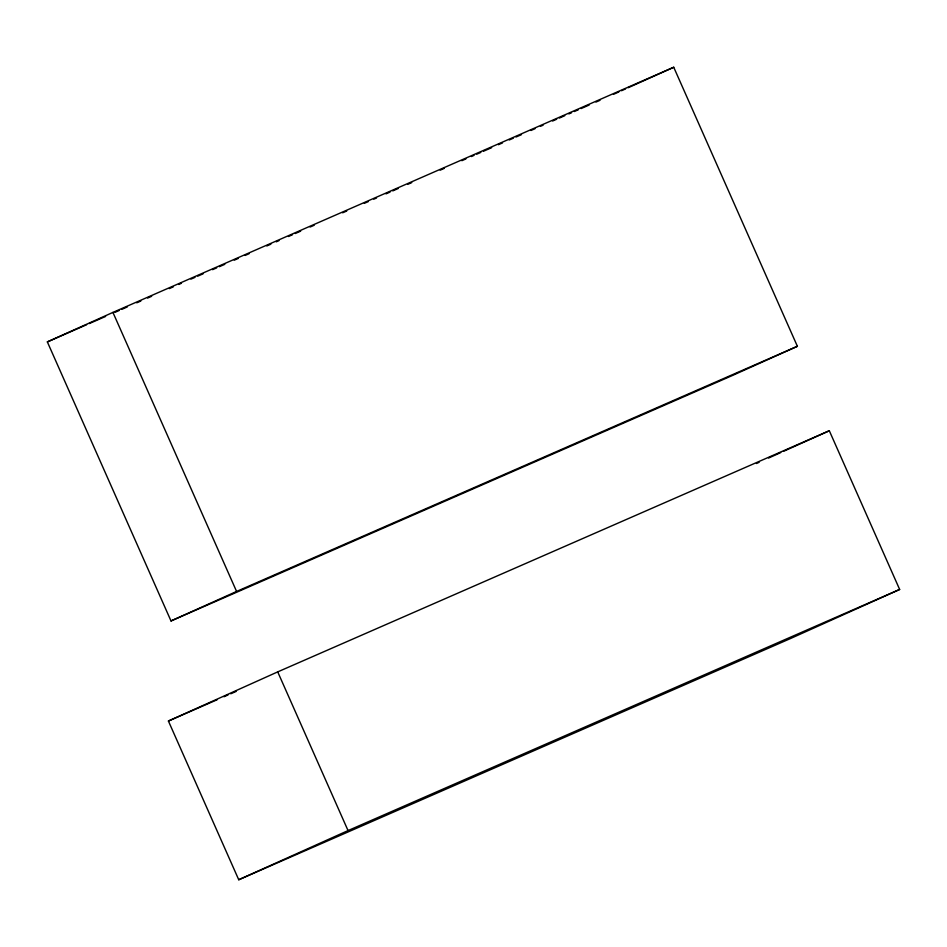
<?xml version="1.0" encoding="UTF-8"?>
<svg xmlns="http://www.w3.org/2000/svg" width="947" height="947" viewBox="0 0 947 947"><rect width="100%" height="100%" fill="white"/><g stroke="black" fill="none" stroke-linecap="round" stroke-linejoin="round"><path stroke-width="1.42" d="M47.35 341.903L112.93 312.403L673.731 67.249L797.386 346.294L731.794 375.781L171.005 620.948L47.35 341.903L86.627 324.726M613.49 94.333L618.853 91.93M621.528 90.723L625.541 88.911M628.216 87.716L673.731 67.249M171.005 620.948L236.584 591.449L797.386 346.294M168.412 721.034L277.72 671.885L829.312 430.743L899.65 589.46L790.343 638.609L238.739 879.751L168.412 721.034L217.206 699.703M756.44 463.509L759.139 462.302M768.585 458.052L780.73 452.583M783.429 451.376L829.312 430.743M238.739 879.751L348.046 830.59L899.65 589.46M89.338 323.543L105.602 316.44M115.084 312.297L119.144 310.521M121.855 309.326L127.265 306.958M136.747 302.815L140.819 301.039M147.59 298.08L151.65 296.304M169.264 288.61L173.325 286.834M178.746 284.455L181.457 283.271M190.939 279.128L194.999 277.353M197.71 276.169L203.12 273.801M212.613 269.658L216.674 267.883M219.384 266.699L224.794 264.331M234.276 260.176L238.348 258.401M245.119 255.441L249.179 253.666M266.794 245.971L270.854 244.196M276.275 241.828L278.986 240.645M288.468 236.49L292.528 234.714M295.239 233.53L300.649 231.163M310.131 227.02L314.203 225.244M342.648 212.803L346.709 211.027M364.323 203.333L368.383 201.557M373.805 199.19L376.515 198.006M385.997 193.863L390.057 192.075M392.768 190.892L398.178 188.524M407.66 184.381L411.732 182.605M440.177 170.176L444.238 168.388M461.852 160.694L465.912 158.918M471.334 156.551L474.045 155.367M476.743 154.183L480.816 152.408M483.526 151.224L491.647 147.673M498.418 144.702L502.49 142.926M509.261 139.967L513.321 138.191M516.032 137.007L521.454 134.64M530.936 130.497L534.996 128.721M540.417 126.353L543.128 125.17M552.61 121.015L556.67 119.239M559.381 118.055L564.791 115.688M568.863 113.912L571.574 112.729M574.273 111.545L578.345 109.769M581.056 108.585L589.176 105.034M595.947 102.075L600.019 100.299M223.977 696.743L228.038 694.968M230.748 693.784L236.17 691.417M277.72 671.885L348.046 830.59M112.93 312.403L236.584 591.449"/></g></svg>
